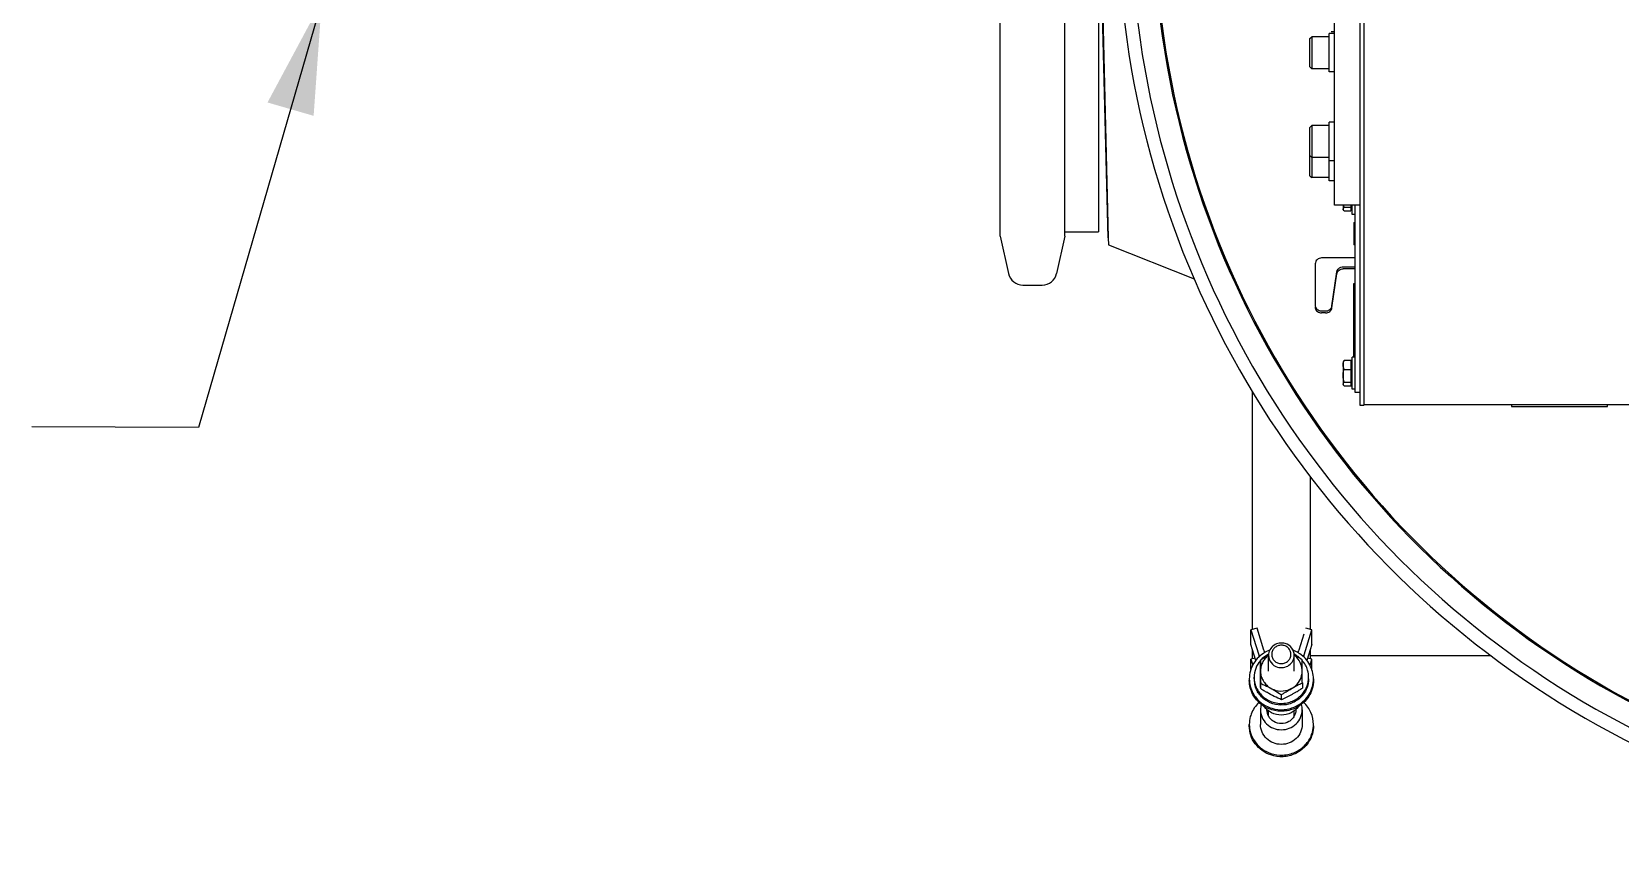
# Model space of a CAD drawing. Header units: millimetres. Extents: x 11802 to 19889, y -472 to 9054.
# Drawn here: x 16041.5 to 16536.9, y 3013.4 to 3266.4 of the extents above; entities that cross this region are included whole.
import ezdxf

# ---------------------------------------------------------------- set-up
doc = ezdxf.new("R2010")
doc.units = ezdxf.units.MM
doc.header["$LTSCALE"] = 307.34
doc.layers.get('0').update_dxf_attribs({"linetype": 'CONTINUOUS'})
doc.styles.get("Standard").update_dxf_attribs({"font": 'calibri.ttf'})
doc.dimstyles.get("Standard").update_dxf_attribs({"dimtxt": 35, "dimasz": 35, "dimexe": 1.5, "dimexo": 1, "dimtad": 1, "dimdsep": 46, "dimtxsty": 'Standard', "dimblk": '_FILLED', "dimblk1": '_FILLED', "dimblk2": '_FILLED', "dimcen": 0.09, "dimazin": 2, "dimtol": 1, "dimtp": 0.01, "dimtm": 0.01, "dimtfac": 1, "dimtofl": 0, "dimtmove": 0, "dimatfit": 3, "dimldrblk": '_FILLED', "dimfxl": 1, "dimtolj": 1, "dimarcsym": 0})

# ---------------------------------------------------------------- blocks, each defined once
blk = doc.blocks.new('_FILLED')
at = {"color": 0, "linetype": 'ByBlock'}
blk.add_solid([(0, 0), (-1, 0.214), (-1, -0.214)], dxfattribs=at)

msp = doc.modelspace()

# ---------------------------------------------------------------- linework, layer by layer
at = {"color": 0, "linetype": 'Continuous'}
for p, q in [((16455.8102, 3149.87251), (16455.8102, 3565.87251)), ((16457.0102, 3551.59221), (16457.0102, 3150.06109)), ((16447.8102, 3212.37251), (16447.8102, 3539.37251)), ((16343.59834, 3202.68002), (16343.59834, 3282.271)), ((16363.7236, 3202.68002), (16363.7236, 3275.87339)), ((16374.21097, 3275.87339), (16374.21097, 3204.02107)), ((16377.26257, 3202.15763), (16375.31549, 3275.87339)), ((16375.47049, 3275.87339), (16377.27921, 3202.15798)), ((16440.1102, 3264.24288), (16440.7102, 3264.84288)), ((16440.7102, 3264.84288), (16440.7102, 3254.84288)), ((16446.1102, 3264.84288), (16440.7102, 3264.84288)), ((16446.1102, 3253.84288), (16446.1102, 3265.84288)), ((16447.8102, 3265.84288), (16446.1102, 3265.84288)), ((16447.8102, 3266.37251), (16446.8102, 3266.37251)), ((16440.1102, 3255.44288), (16440.1102, 3264.24288)), ((16440.1102, 3255.44288), (16440.7102, 3254.84288)), ((16446.1102, 3254.84288), (16440.7102, 3254.84288)), ((16447.8102, 3253.84288), (16446.1102, 3253.84288)), ((16440.1102, 3236.55454), (16440.7102, 3237.15454)), ((16440.1102, 3227.75455), (16440.1102, 3236.55454)), ((16440.7102, 3237.15454), (16440.7102, 3220.90716)), ((16446.1102, 3237.15454), (16440.7102, 3237.15454)), ((16446.1102, 3219.90716), (16446.1102, 3238.15454)), ((16447.8102, 3238.15454), (16446.1102, 3238.15454)), ((16440.1102, 3227.75454), (16440.7102, 3227.15454)), ((16440.1102, 3221.50716), (16440.1102, 3227.71312)), ((16446.1102, 3227.15454), (16440.7102, 3227.15454)), ((16447.8102, 3226.15454), (16446.1102, 3226.15454)), ((16440.1102, 3221.50716), (16440.7102, 3220.90716)), ((16446.1102, 3220.90716), (16440.7102, 3220.90716)), ((16447.8102, 3219.90716), (16446.1102, 3219.90716)), ((16455.8102, 3212.37251), (16447.8102, 3212.37251)), ((16450.5102, 3212.37251), (16450.5102, 3210.94923)), ((16450.5102, 3210.94923), (16450.5956, 3210.80131)), ((16450.82281, 3211.66075), (16452.9102, 3211.66075)), ((16450.82281, 3210.52156), (16452.9102, 3210.52156)), ((16452.9102, 3212.37251), (16452.9102, 3210.52156)), ((16453.1602, 3211.50923), (16453.1602, 3212.1603)), ((16453.3102, 3209.44923), (16453.3102, 3212.37251)), ((16454.3102, 3153.94923), (16454.3102, 3212.44923)), ((16454.3102, 3209.44923), (16453.3102, 3209.44923)), ((16453.8102, 3206.94923), (16453.8102, 3199.94923)), ((16453.8102, 3206.94923), (16454.3102, 3206.94923)), ((16343.59834, 3202.68002), (16346.16015, 3191.03544)), ((16363.7236, 3202.68002), (16361.16179, 3191.03544)), ((16363.7236, 3204.02107), (16374.21097, 3204.02107)), ((16377.27921, 3202.15798), (16377.31774, 3199.98368)), ((16377.31775, 3199.98361), (16404.02897, 3189.37052)), ((16454.3102, 3195.8586), (16443.8102, 3195.8586)), ((16454.3102, 3199.94923), (16453.8102, 3199.94923)), ((16441.8102, 3194.02291), (16441.8102, 3181.17312)), ((16447.04163, 3180.93051), (16448.57878, 3191.512)), ((16447.04163, 3180.33509), (16448.57878, 3190.91658)), ((16450.56124, 3193.10507), (16454.3102, 3193.10507)), ((16454.3102, 3192.50965), (16450.56124, 3192.50965)), ((16350.65271, 3187.4238), (16356.66923, 3187.4238)), ((16453.8102, 3164.94923), (16453.8102, 3187.94923)), ((16453.8102, 3187.94923), (16454.3102, 3187.94923)), ((16454.3102, 3183.94923), (16453.8102, 3183.94923)), ((16443.8102, 3179.33744), (16445.05917, 3179.33744)), ((16445.05917, 3178.74202), (16443.8102, 3178.74202)), ((16450.5102, 3163.44923), (16450.5956, 3163.59715)), ((16450.5102, 3163.44923), (16450.5102, 3156.44923)), ((16453.3102, 3163.8769), (16450.82281, 3163.8769)), ((16450.82281, 3161.08842), (16452.9102, 3161.08842)), ((16452.9102, 3163.8769), (16452.9102, 3156.02156)), ((16453.0977, 3160.77795), (16453.0977, 3162.88923)), ((16453.1602, 3157.00923), (16453.1602, 3160.77795)), ((16453.3102, 3154.94923), (16453.3102, 3164.94923)), ((16454.3102, 3164.94923), (16453.3102, 3164.94923)), ((16450.5102, 3156.44923), (16450.5956, 3156.30131)), ((16450.82281, 3157.16075), (16452.9102, 3157.16075)), ((16450.82281, 3156.02156), (16453.3102, 3156.02156)), ((16422.19866, 3080.02448), (16422.19866, 3154.21295)), ((16454.3102, 3154.94923), (16453.3102, 3154.94923)), ((16455.8102, 3153.94923), (16454.3102, 3153.94923)), ((16457.0102, 3149.87251), (16455.8102, 3149.87251)), ((16457.0102, 3149.87252), (16457.0102, 3150.05923)), ((16571.0102, 3150.05923), (16457.0102, 3150.05923)), ((16503.0102, 3150.05923), (16503.0102, 3149.55923)), ((16503.0102, 3149.55923), (16533.0102, 3149.55923)), ((16533.0102, 3149.55923), (16533.0102, 3150.05923)), ((16440.30126, 3080.02448), (16440.30126, 3127.59541)), ((16423.65951, 3080.44452), (16421.74386, 3079.89371)), ((16421.74386, 3075.32914), (16421.74386, 3079.89371)), ((16421.74386, 3079.89371), (16424.18275, 3072.10193)), ((16425.79598, 3073.61891), (16423.65951, 3080.44452)), ((16438.24996, 3078.55815), (16436.70394, 3073.61891)), ((16438.31718, 3072.10193), (16440.75606, 3079.89371)), ((16440.75606, 3079.89371), (16438.84041, 3080.44452)), ((16440.75606, 3075.32914), (16440.75606, 3079.89371)), ((16423.27965, 3070.42258), (16421.74386, 3075.32914)), ((16422.19866, 3070.89534), (16422.19866, 3073.87614)), ((16424.18275, 3072.10193), (16424.18275, 3071.41652)), ((16427.25221, 3072.05098), (16427.22656, 3072.03572)), ((16427.24996, 3067.02357), (16427.24996, 3071.99636)), ((16435.27621, 3072.05554), (16435.24722, 3072.07192)), ((16435.24996, 3067.0253), (16435.24996, 3071.99636)), ((16435.28183, 3072.05237), (16435.27621, 3072.05554)), ((16438.31718, 3071.41682), (16438.31718, 3072.10193)), ((16440.75606, 3075.32914), (16439.22022, 3070.42242)), ((16440.30126, 3070.89534), (16440.30126, 3073.87614)), ((16440.30126, 3071.97267), (16496.53943, 3071.97267)), ((16423.05464, 3071.14146), (16421.74386, 3070.76457)), ((16421.74386, 3067.60564), (16421.74386, 3070.76457)), ((16421.74386, 3070.76457), (16422.31585, 3068.93718)), ((16424.70375, 3068.83464), (16424.70375, 3070.34276)), ((16440.75606, 3070.76457), (16439.44529, 3071.14146)), ((16440.18405, 3068.93708), (16440.75606, 3070.76457)), ((16440.75606, 3067.60576), (16440.75606, 3070.76457)), ((16421.24996, 3064.63599), (16421.24996, 3064.151)), ((16422.74996, 3064.63599), (16422.74996, 3065.1495)), ((16424.79719, 3061.64156), (16424.79719, 3063.24918)), ((16437.79618, 3063.4043), (16437.79618, 3061.79668)), ((16439.74996, 3064.63599), (16439.74996, 3065.1495)), ((16441.24996, 3064.63599), (16441.24996, 3064.151)), ((16431.34341, 3058.12258), (16431.34341, 3059.7302)), ((16424.74996, 3055.02186), (16424.74996, 3050.45729)), ((16427.24996, 3053.04813), (16427.24996, 3054.67835)), ((16435.24996, 3053.0484), (16435.24996, 3054.67835)), ((16437.74996, 3055.02186), (16437.74996, 3050.45729)), ((16421.24996, 3049.9723), (16421.24996, 3050.45729)), ((16441.24996, 3049.9723), (16441.24996, 3050.45729))]:
    msp.add_line(p, q, dxfattribs=at)
for centre, radius, start, end in [((16671.71097, 3305.02107), 291.6, 185.343183, 300.1630563), ((16671.71097, 3305.02107), 287.5, 185.4894734, 300.6414256), ((16671.71097, 3305.02107), 280.49174, 185.5554893, 301.4929297), ((16671.71097, 3305.02107), 280.1, 185.5632839, 301.541825), ((16453.0977, 3211.32173), 0.1875, 90, 180), ((16350.65271, 3192.0238), 4.6, 192.4074185, 270), ((16356.66923, 3192.0238), 4.6, 270, 347.5925814), ((16443.81207, 3181.51654), 2.17911, 256.1689139, 269.9510244), ((16453.0977, 3163.07673), 0.1875, 180, 270), ((16453.0977, 3156.82173), 0.1875, 90, 180), ((16421.72786, 3068.43055), 4.41651, 49.4937124, 56.2310708), ((16421.84899, 3068.44257), 6.28102, 45.6229425, 46.1951584), ((16431.15651, 3064.07002), 10.13339, 116.5356778, 118.9605108), ((16431.19637, 3063.98685), 10.22561, 110.6016877, 116.5272473), ((16431.11881, 3066.8294), 6.45463, 126.8252092, 127.3608443), ((16431.31023, 3064.00361), 10.20757, 61.0572655, 69.398075), ((16431.33687, 3064.68193), 8.59796, 59.0255254, 63.0619319), ((16431.39226, 3066.8441), 6.43618, 48.8782437, 53.175894), ((16411.77205, 3030.48907), 47.75162, 60.178129, 60.5058542), ((16409.41473, 3026.40722), 52.46525, 58.9360014, 60.1614945), ((16431.43314, 3066.89079), 6.37412, 43.6706122, 48.8790484), ((16431.38324, 3064.75815), 8.50874, 51.6468989, 59.0291257), ((16431.36446, 3064.10675), 10.09107, 58.6222171, 61.04328), ((16440.65094, 3068.44257), 6.28102, 133.8048417, 134.3784512), ((16431.39016, 3064.14922), 10.04143, 56.1655634, 58.6212551), ((16440.77207, 3068.43055), 4.41651, 123.7689304, 130.5053416), ((16402.54113, 3015.0241), 65.76267, 57.6781744, 58.9236007), ((16431.46165, 3064.85916), 8.38087, 45.3170561, 51.6387363), ((16431.87938, 3065.14245), 7.87058, 0.0502545, 16.0457982), ((16430.62054, 3064.64304), 7.87058, 180.0502541, 196.0457982), ((16460.79281, 3118.56023), 67.34552, 237.6905592, 238.661944), ((16431.3491, 3067.39158), 6.50744, 299.6479656, 309.9205379), ((16431.411, 3067.3127), 6.40722, 309.9487261, 312.5502202), ((16400.34511, 3118.05085), 67.58043, 302.5571946, 303.6535885), ((16431.74906, 3065.21184), 8.012, 331.9354847, 334.5003055), ((16431.78712, 3064.68018), 7.96983, 334.5005772, 337.0704603), ((16431.93499, 3065.14983), 7.81498, 356.236456, 359.996515), ((16432.0652, 3064.63586), 9.18475, 356.9792163, 0.0024865), ((16430.76952, 3055.01631), 6.01956, 163.9271094, 179.9471466), ((16454.46047, 3108.16164), 55.17058, 238.6623225, 239.8285307), ((16407.63197, 3106.64135), 54.04252, 301.2100807, 302.55524), ((16431.73041, 3055.01631), 6.01956, 0.0528471, 16.0722557), ((16430.87098, 3055.02184), 4.12102, 179.0248668, 179.9998118), ((16431.62895, 3055.02184), 4.12102, 0.0001882, 0.9751332), ((16430.43819, 3050.45715), 9.18822, 179.9981303, 183.0212399), ((16430.42614, 3050.45662), 9.17615, 183.0219526, 183.1899244)]:
    msp.add_arc(centre, radius, start, end, dxfattribs=at)
for points in [[(16450.5102, 3211.09115), (16450.5102, 3211.27853), (16450.63103, 3211.45826), (16450.75879, 3211.59533)], [(16450.82281, 3211.66075), (16450.75314, 3211.89531), (16450.69196, 3212.1327), (16450.6428, 3212.37241)], [(16448.57878, 3191.512), (16448.62092, 3191.80206), (16448.74509, 3192.088), (16448.92239, 3192.3214)], [(16449.12519, 3192.54709), (16449.49811, 3192.90016), (16450.04769, 3193.10507), (16450.56124, 3193.10507)], [(16441.8102, 3181.17312), (16441.8102, 3180.77589), (16441.96902, 3180.36029), (16442.22374, 3180.05548)], [(16446.69878, 3180.12212), (16446.81576, 3180.27633), (16446.90911, 3180.45167), (16446.97079, 3180.63513)], [(16442.22374, 3180.05548), (16442.4914, 3179.73518), (16442.88581, 3179.50042), (16443.29113, 3179.40062)], [(16445.69432, 3179.4331), (16446.08254, 3179.55203), (16446.4534, 3179.79864), (16446.69878, 3180.12212)], [(16450.5102, 3162.48266), (16450.5102, 3162.9023), (16450.60945, 3163.32462), (16450.75878, 3163.71678)], [(16450.60821, 3161.72168), (16450.54587, 3161.96972), (16450.5102, 3162.22691), (16450.5102, 3162.48266)], [(16450.5102, 3159.12458), (16450.5102, 3159.71048), (16450.60622, 3160.29899), (16450.75923, 3160.86455)], [(16450.82281, 3161.08842), (16450.73679, 3161.29403), (16450.66253, 3161.50552), (16450.60821, 3161.72168)], [(16450.82281, 3157.16075), (16450.63407, 3157.79616), (16450.5102, 3158.46173), (16450.5102, 3159.12458)], [(16450.5102, 3156.59115), (16450.5102, 3156.77853), (16450.63103, 3156.95826), (16450.75879, 3157.09533)]]:
    msp.add_open_spline(points, degree=3, dxfattribs=at)
for points, knots in [([(16450.59569, 3210.80131), (16450.5694, 3210.84687), (16450.52651, 3210.94009), (16450.5102, 3211.04214), (16450.5102, 3211.09115)], [0, 0, 0, 0, 0.517650378, 1, 1, 1, 1]), ([(16450.82281, 3210.52156), (16450.77769, 3210.56562), (16450.69503, 3210.65342), (16450.62434, 3210.75166), (16450.59569, 3210.80131)], [0, 0, 0, 0, 0.523840817, 1, 1, 1, 1]), ([(16450.75879, 3211.59533), (16450.76909, 3211.60638), (16450.79018, 3211.62843), (16450.81179, 3211.64998), (16450.82281, 3211.66075)], [0, 0, 0, 0, 0.495110311, 1, 1, 1, 1]), ([(16443.8102, 3195.8586), (16443.30588, 3195.8586), (16442.27896, 3195.50525), (16441.8102, 3194.49761), (16441.8102, 3194.02291)], [0, 0, 0, 0, 0.51513348, 1, 1, 1, 1]), ([(16448.57878, 3190.91658), (16448.64196, 3191.35153), (16449.15838, 3192.21196), (16450.09669, 3192.50965), (16450.56124, 3192.50965)], [0, 0, 0, 0, 0.486151662, 1, 1, 1, 1]), ([(16448.92239, 3192.3214), (16448.95291, 3192.36158), (16449.01755, 3192.43964), (16449.08832, 3192.51219), (16449.12519, 3192.54709)], [0, 0, 0, 0, 0.498503188, 1, 1, 1, 1]), ([(16441.8102, 3180.5777), (16441.8102, 3180.53695), (16441.81325, 3180.45525), (16441.82224, 3180.37399), (16441.82821, 3180.33352)], [0, 0, 0, 0, 0.499047398, 1, 1, 1, 1]), ([(16446.97079, 3180.63513), (16446.987, 3180.68335), (16447.01512, 3180.78088), (16447.03437, 3180.88055), (16447.04163, 3180.93051)], [0, 0, 0, 0, 0.501946059, 1, 1, 1, 1]), ([(16441.82821, 3180.33352), (16441.89223, 3179.89887), (16442.40808, 3179.03925), (16443.34603, 3178.74202), (16443.8102, 3178.74202)], [0, 0, 0, 0, 0.486254299, 1, 1, 1, 1]), ([(16445.05917, 3178.74202), (16445.52373, 3178.74202), (16446.46204, 3179.03972), (16446.97844, 3179.90015), (16447.04163, 3180.33509)], [0, 0, 0, 0, 0.513858298, 1, 1, 1, 1]), ([(16445.05917, 3179.33744), (16445.11411, 3179.33744), (16445.22421, 3179.34177), (16445.33365, 3179.35451), (16445.38812, 3179.36294)], [0, 0, 0, 0, 0.499134373, 1, 1, 1, 1]), ([(16445.38812, 3179.36294), (16445.43993, 3179.37096), (16445.54293, 3179.3907), (16445.64426, 3179.41777), (16445.69432, 3179.4331)], [0, 0, 0, 0, 0.500291173, 1, 1, 1, 1]), ([(16450.82281, 3163.8769), (16450.77769, 3163.83284), (16450.69503, 3163.74504), (16450.62435, 3163.6468), (16450.5957, 3163.59715)], [0, 0, 0, 0, 0.523840444, 1, 1, 1, 1]), ([(16450.75878, 3163.71678), (16450.769, 3163.7436), (16450.78992, 3163.79715), (16450.8117, 3163.85035), (16450.82281, 3163.8769)], [0, 0, 0, 0, 0.499243855, 1, 1, 1, 1]), ([(16450.75923, 3160.86455), (16450.76936, 3160.90199), (16450.79011, 3160.97674), (16450.81177, 3161.05124), (16450.82281, 3161.08842)], [0, 0, 0, 0, 0.499987449, 1, 1, 1, 1]), ([(16450.59569, 3156.30131), (16450.5694, 3156.34687), (16450.52651, 3156.44009), (16450.5102, 3156.54214), (16450.5102, 3156.59115)], [0, 0, 0, 0, 0.517650378, 1, 1, 1, 1]), ([(16450.82281, 3156.02156), (16450.77769, 3156.06562), (16450.69503, 3156.15342), (16450.62434, 3156.25166), (16450.59569, 3156.30131)], [0, 0, 0, 0, 0.523840817, 1, 1, 1, 1]), ([(16450.75879, 3157.09533), (16450.76909, 3157.10638), (16450.79018, 3157.12843), (16450.81179, 3157.14998), (16450.82281, 3157.16075)], [0, 0, 0, 0, 0.495110311, 1, 1, 1, 1]), ([(16426.24986, 3072.93627), (16425.50003, 3072.5213), (16424.10702, 3071.50046), (16422.49669, 3069.49379), (16421.48121, 3067.15322), (16421.24994, 3065.47036), (16421.24997, 3064.63572)], [0, 0, 0, 0, 0.253652001, 0.504520974, 0.752965515, 1, 1, 1, 1]), ([(16427.22652, 3072.03586), (16426.58419, 3071.65475), (16425.7409, 3071.12648), (16424.91009, 3070.57952), (16424.70375, 3070.44227)], [0, 0, 0, 0, 0.750859912, 1, 1, 1, 1]), ([(16427.20193, 3071.95973), (16426.80956, 3071.66016), (16426.09437, 3070.97111), (16425.29742, 3069.72271), (16424.82274, 3068.32953), (16424.69789, 3066.86829), (16424.92967, 3065.41922), (16425.50522, 3064.06179), (16426.3914, 3062.87049), (16427.15513, 3062.2314), (16427.56852, 3061.9589)], [0, 0, 0, 0, 0.126374088, 0.251538608, 0.375748632, 0.499470445, 0.623281052, 0.747737353, 0.873250796, 1, 1, 1, 1]), ([(16427.26739, 3072.3467), (16427.04768, 3072.23502), (16426.19433, 3071.75452), (16425.42443, 3071.12539), (16424.92383, 3070.59071)], [0, 0, 0, 0, 0.251775588, 1, 1, 1, 1]), ([(16426.19673, 3072.97559), (16426.15037, 3073.02006), (16425.97778, 3073.20693), (16425.85271, 3073.43768), (16425.79598, 3073.61891)], [0, 0, 0, 0, 0.252773297, 1, 1, 1, 1]), ([(16432.44489, 3075.65507), (16431.8521, 3075.83292), (16430.57169, 3075.91911), (16428.80902, 3075.20988), (16427.55433, 3073.80921), (16427.24995, 3072.59107), (16427.24998, 3071.99636)], [0, 0, 0, 0, 0.254378198, 0.507236928, 0.755564042, 1, 1, 1, 1]), ([(16427.24998, 3071.99636), (16427.25004, 3071.19659), (16427.81757, 3069.53577), (16429.27021, 3068.57311), (16430.05504, 3068.33765)], [0, 0, 0, 0, 0.493944662, 1, 1, 1, 1]), ([(16432.14616, 3075.02568), (16431.77259, 3075.13775), (16430.97606, 3075.21991), (16429.83069, 3074.8988), (16428.89428, 3074.18082), (16428.31378, 3073.16867), (16428.18352, 3072.01665), (16428.52651, 3070.90652), (16429.28294, 3070.01213), (16429.98352, 3069.64869), (16430.35377, 3069.53761)], [0, 0, 0, 0, 0.127586147, 0.254804321, 0.380377085, 0.503946771, 0.626339475, 0.749101462, 0.873549517, 1, 1, 1, 1]), ([(16430.05504, 3068.33765), (16430.64783, 3068.1598), (16431.92823, 3068.07361), (16433.6909, 3068.78284), (16434.9456, 3070.18351), (16435.24998, 3071.40165), (16435.24994, 3071.99636)], [0, 0, 0, 0, 0.254378198, 0.507236928, 0.755564042, 1, 1, 1, 1]), ([(16430.35377, 3069.53761), (16430.72734, 3069.42554), (16431.52387, 3069.34338), (16432.66924, 3069.66449), (16433.60565, 3070.38247), (16434.18615, 3071.39462), (16434.31641, 3072.54664), (16433.97342, 3073.65677), (16433.21698, 3074.55116), (16432.5164, 3074.9146), (16432.14616, 3075.02568)], [0, 0, 0, 0, 0.127586147, 0.254804321, 0.380377085, 0.503946771, 0.626339475, 0.749101462, 0.873549517, 1, 1, 1, 1]), ([(16435.24994, 3071.99636), (16435.24989, 3072.79613), (16434.68236, 3074.45695), (16433.22971, 3075.41961), (16432.44489, 3075.65507)], [0, 0, 0, 0, 0.493944662, 1, 1, 1, 1]), ([(16436.70394, 3073.61891), (16436.64721, 3073.43768), (16436.52215, 3073.20693), (16436.34956, 3073.02006), (16436.30319, 3072.97559)], [0, 0, 0, 0, 0.747226703, 1, 1, 1, 1]), ([(16440.11845, 3069.06456), (16439.74787, 3069.74628), (16438.83008, 3071.02901), (16437.6322, 3072.05373), (16436.98118, 3072.49013)], [0, 0, 0, 0, 0.497488981, 1, 1, 1, 1]), ([(16424.70205, 3070.3441), (16424.08489, 3069.62947), (16423.09461, 3067.97989), (16422.74998, 3066.0849), (16422.74997, 3065.14955)], [0, 0, 0, 0, 0.502364253, 1, 1, 1, 1]), ([(16424.70375, 3070.44227), (16424.7116, 3069.88966), (16424.74509, 3067.492), (16424.77512, 3065.09428), (16424.79719, 3063.24918)], [0, 0, 0, 0, 0.230478061, 1, 1, 1, 1]), ([(16424.79719, 3061.64156), (16424.78933, 3062.19424), (16424.75585, 3064.5919), (16424.72582, 3066.98961), (16424.70375, 3068.83464)], [0, 0, 0, 0, 0.230509326, 1, 1, 1, 1]), ([(16435.74379, 3062.59259), (16436.34035, 3063.14022), (16437.32788, 3064.47301), (16437.90784, 3066.87719), (16437.49569, 3069.31387), (16436.60133, 3070.7079), (16436.04368, 3071.2922)], [0, 0, 0, 0, 0.251762382, 0.500463913, 0.748891918, 1, 1, 1, 1]), ([(16437.79618, 3063.4043), (16437.78861, 3064.03756), (16437.75956, 3066.43529), (16437.72781, 3068.83298), (16437.70274, 3070.59739)], [0, 0, 0, 0, 0.264108696, 1, 1, 1, 1]), ([(16439.44333, 3067.31793), (16439.27768, 3067.89292), (16438.81154, 3069.01291), (16438.10709, 3069.99996), (16437.70519, 3070.4496)], [0, 0, 0, 0, 0.498046308, 1, 1, 1, 1]), ([(16441.24996, 3064.63625), (16441.24992, 3065.40211), (16441.05606, 3066.94361), (16440.486, 3068.38842), (16440.11845, 3069.06456)], [0, 0, 0, 0, 0.498787307, 1, 1, 1, 1]), ([(16421.24997, 3064.63572), (16421.25, 3063.86987), (16421.44387, 3062.32837), (16422.01392, 3060.88355), (16422.38147, 3060.20742)], [0, 0, 0, 0, 0.498787307, 1, 1, 1, 1]), ([(16422.38147, 3059.72243), (16422.01392, 3060.39856), (16421.44387, 3061.84338), (16421.25, 3063.38488), (16421.24997, 3064.15074)], [0, 0, 0, 0, 0.501212691, 1, 1, 1, 1]), ([(16422.74997, 3065.14955), (16422.74997, 3064.5259), (16422.90135, 3063.2707), (16423.56963, 3061.49371), (16424.64279, 3059.91024), (16426.06296, 3058.60474), (16427.75449, 3057.64451), (16429.62865, 3057.0791), (16431.58631, 3056.93697), (16432.88434, 3057.1304), (16433.51241, 3057.29663)], [0, 0, 0, 0, 0.122042775, 0.244630833, 0.368190179, 0.492937525, 0.618840907, 0.74563088, 0.87286016, 1, 1, 1, 1]), ([(16433.51241, 3056.78311), (16432.44392, 3056.50033), (16430.18275, 3056.3395), (16427.49086, 3057.19259), (16425.66412, 3058.42606), (16424.50696, 3059.59008), (16423.60913, 3060.94822), (16423.20481, 3061.95309), (16423.05659, 3062.46756)], [0, 0, 0, 0, 0.252803253, 0.504643014, 0.629954995, 0.754251283, 0.877541577, 1, 1, 1, 1]), ([(16424.79719, 3063.24918), (16425.03666, 3063.14307), (16426.01925, 3062.70008), (16426.98813, 3062.22625), (16427.71037, 3061.84664)], [0, 0, 0, 0, 0.243008455, 1, 1, 1, 1]), ([(16427.56852, 3061.9589), (16427.87311, 3061.75812), (16428.30351, 3061.52371), (16428.75432, 3061.33922), (16428.86863, 3061.29606)], [0, 0, 0, 0, 0.749097394, 1, 1, 1, 1]), ([(16427.71037, 3061.84664), (16427.79129, 3061.80411), (16428.11599, 3061.63214), (16428.43852, 3061.45607), (16428.67958, 3061.32162)], [0, 0, 0, 0, 0.248784558, 1, 1, 1, 1]), ([(16428.86863, 3061.29606), (16429.78303, 3060.95081), (16431.78542, 3060.66281), (16433.72119, 3061.25385), (16434.56813, 3061.73609)], [0, 0, 0, 0, 0.500718326, 1, 1, 1, 1]), ([(16431.34341, 3059.7302), (16431.6064, 3059.90514), (16432.6646, 3060.5999), (16433.74417, 3061.26278), (16434.56979, 3061.73288)], [0, 0, 0, 0, 0.249506889, 1, 1, 1, 1]), ([(16434.56979, 3061.73288), (16434.71867, 3061.81764), (16435.30766, 3062.14853), (16435.90434, 3062.4657), (16436.35333, 3062.69519)], [0, 0, 0, 0, 0.253590712, 1, 1, 1, 1]), ([(16435.87055, 3056.13605), (16436.6333, 3056.51693), (16438.06171, 3057.47108), (16439.75419, 3059.39041), (16440.87724, 3061.66497), (16441.19347, 3063.32354), (16441.23719, 3064.15184)], [0, 0, 0, 0, 0.253714127, 0.504697106, 0.753161368, 1, 1, 1, 1]), ([(16441.24996, 3064.15094), (16441.24995, 3063.28196), (16440.99887, 3061.52873), (16439.89891, 3059.10653), (16438.16241, 3057.06026), (16436.66994, 3056.05024), (16435.87055, 3055.65106)], [0, 0, 0, 0, 0.246853095, 0.495226664, 0.746178179, 1, 1, 1, 1]), ([(16436.35333, 3062.69519), (16436.47443, 3062.75709), (16436.95266, 3062.99896), (16437.43476, 3063.23314), (16437.79618, 3063.4043)], [0, 0, 0, 0, 0.253779401, 1, 1, 1, 1]), ([(16438.98059, 3061.76263), (16439.19513, 3062.21245), (16439.53993, 3063.15275), (16439.70052, 3064.14145), (16439.73311, 3064.63687)], [0, 0, 0, 0, 0.500943975, 1, 1, 1, 1]), ([(16439.74996, 3064.63584), (16439.74994, 3064.11348), (16439.64429, 3063.06445), (16439.33136, 3062.05776), (16439.12722, 3061.57514)], [0, 0, 0, 0, 0.49920804, 1, 1, 1, 1]), ([(16424.25355, 3057.30529), (16423.71388, 3056.79882), (16422.75035, 3055.66447), (16422.07452, 3054.33767), (16421.82085, 3053.64932)], [0, 0, 0, 0, 0.502206582, 1, 1, 1, 1]), ([(16422.38147, 3060.20742), (16422.98708, 3059.09336), (16424.68476, 3057.07693), (16428.18682, 3055.25392), (16432.13884, 3054.8394), (16434.71069, 3055.55686), (16435.87055, 3056.13605)], [0, 0, 0, 0, 0.246086169, 0.496110469, 0.748398324, 1, 1, 1, 1]), ([(16435.87055, 3055.65106), (16434.71069, 3055.07187), (16432.13884, 3054.35442), (16428.18682, 3054.76894), (16424.68476, 3056.59195), (16422.98708, 3058.60837), (16422.38147, 3059.72243)], [0, 0, 0, 0, 0.251601672, 0.503889526, 0.753913828, 1, 1, 1, 1]), ([(16431.34341, 3058.12258), (16430.57364, 3058.46369), (16429.01121, 3059.19613), (16427.49561, 3060.02184), (16426.73232, 3060.46528)], [0, 0, 0, 0, 0.488174807, 1, 1, 1, 1]), ([(16428.67958, 3061.32162), (16429.35798, 3060.94325), (16430.24847, 3060.41604), (16431.12563, 3059.86783), (16431.34341, 3059.7302)], [0, 0, 0, 0, 0.750946006, 1, 1, 1, 1]), ([(16434.56979, 3059.79401), (16434.29877, 3059.63969), (16433.23963, 3059.05159), (16432.15635, 3058.50758), (16431.34341, 3058.12258)], [0, 0, 0, 0, 0.257458052, 1, 1, 1, 1]), ([(16433.51241, 3057.29663), (16434.62989, 3057.59238), (16436.75359, 3058.63023), (16438.28413, 3060.43923), (16438.819, 3061.44247)], [0, 0, 0, 0, 0.504151629, 1, 1, 1, 1]), ([(16438.98061, 3061.24915), (16438.72314, 3060.70932), (16438.08133, 3059.67969), (16436.80035, 3058.38069), (16435.25806, 3057.37829), (16434.10545, 3056.94007), (16433.51241, 3056.78311)], [0, 0, 0, 0, 0.246744973, 0.495703718, 0.746912143, 1, 1, 1, 1]), ([(16435.63559, 3060.42024), (16435.37085, 3060.25998), (16435.01632, 3060.04991), (16434.65895, 3059.84477), (16434.56979, 3059.79401)], [0, 0, 0, 0, 0.751028439, 1, 1, 1, 1]), ([(16441.24995, 3050.45732), (16441.24994, 3051.72265), (16440.7094, 3054.29622), (16439.17966, 3056.42957), (16438.24572, 3057.3059)], [0, 0, 0, 0, 0.496980792, 1, 1, 1, 1]), ([(16421.82085, 3053.64932), (16421.72677, 3053.39402), (16421.39634, 3052.36104), (16421.25, 3051.26937), (16421.24997, 3050.45744)], [0, 0, 0, 0, 0.250995146, 1, 1, 1, 1]), ([(16424.74996, 3055.02186), (16424.74996, 3054.21024), (16425.09364, 3052.5585), (16426.54977, 3050.48781), (16428.71213, 3049.11161), (16431.24999, 3048.63128), (16433.78784, 3049.11163), (16435.95016, 3050.48782), (16437.40628, 3052.5585), (16437.74996, 3054.21023), (16437.74996, 3055.02186)], [0, 0, 0, 0, 0.122539203, 0.246535048, 0.372561159, 0.500001546, 0.627441088, 0.7534653, 0.877459974, 1, 1, 1, 1]), ([(16431.24996, 3053.35655), (16430.21395, 3053.35655), (16428.1283, 3053.83794), (16426.49039, 3055.22608), (16425.89565, 3056.05431)], [0, 0, 0, 0, 0.503982192, 1, 1, 1, 1]), ([(16427.24906, 3053.04768), (16427.08687, 3053.34966), (16426.83541, 3053.99405), (16426.74996, 3054.68067), (16426.74996, 3055.02186)], [0, 0, 0, 0, 0.50116352, 1, 1, 1, 1]), ([(16435.25098, 3053.0479), (16435.06261, 3052.69711), (16434.58056, 3052.04178), (16433.29928, 3051.04062), (16431.25008, 3050.48743), (16429.20086, 3051.04053), (16427.91953, 3052.0416), (16427.43746, 3052.69691), (16427.24906, 3053.04768)], [0, 0, 0, 0, 0.12366857, 0.248766943, 0.500002095, 0.751235128, 0.876331926, 1, 1, 1, 1]), ([(16436.60563, 3056.0562), (16436.01099, 3055.22745), (16434.3728, 3053.83831), (16432.28636, 3053.35655), (16431.24996, 3053.35655)], [0, 0, 0, 0, 0.496015351, 1, 1, 1, 1]), ([(16435.74996, 3055.02186), (16435.74996, 3054.68072), (16435.66453, 3053.99418), (16435.41313, 3053.34985), (16435.25098, 3053.0479)], [0, 0, 0, 0, 0.498833911, 1, 1, 1, 1]), ([(16427.91952, 3040.93504), (16426.96035, 3041.25975), (16425.13735, 3042.19463), (16422.96749, 3044.33435), (16421.5712, 3047.00897), (16421.24995, 3048.99189), (16421.24997, 3049.97246)], [0, 0, 0, 0, 0.25432623, 0.505561992, 0.753729379, 1, 1, 1, 1]), ([(16421.2642, 3049.94601), (16421.31646, 3049.00842), (16421.71573, 3047.12961), (16423.13747, 3044.61837), (16425.25295, 3042.61361), (16427.00142, 3041.73083), (16427.91952, 3041.42002)], [0, 0, 0, 0, 0.246263642, 0.494541163, 0.745803898, 1, 1, 1, 1]), ([(16431.24996, 3044.22741), (16430.40588, 3044.22741), (16428.70981, 3044.54705), (16426.55038, 3045.92324), (16425.09347, 3047.99393), (16424.74996, 3049.64566), (16424.74996, 3050.45729)], [0, 0, 0, 0, 0.254880166, 0.506929896, 0.754920548, 1, 1, 1, 1]), ([(16427.91952, 3041.42002), (16429.15043, 3041.00333), (16431.79351, 3040.63668), (16435.02306, 3041.42575), (16437.27162, 3042.72838), (16438.72939, 3044.00277), (16439.89965, 3045.52534), (16440.46079, 3046.67292), (16440.67908, 3047.26525)], [0, 0, 0, 0, 0.25225546, 0.504092576, 0.629544992, 0.75401688, 0.877461883, 1, 1, 1, 1]), ([(16440.67908, 3046.78027), (16440.46079, 3046.18794), (16439.89965, 3045.04036), (16438.72939, 3043.51778), (16437.27162, 3042.24339), (16435.02306, 3040.94077), (16431.79351, 3040.15169), (16429.15043, 3040.51834), (16427.91952, 3040.93504)], [0, 0, 0, 0, 0.122538115, 0.245983117, 0.370455004, 0.495907419, 0.747744537, 1, 1, 1, 1]), ([(16437.74996, 3050.45729), (16437.74996, 3049.64566), (16437.40645, 3047.99393), (16435.94955, 3045.92324), (16433.79012, 3044.54705), (16432.09404, 3044.22741), (16431.24996, 3044.22741)], [0, 0, 0, 0, 0.245079452, 0.493070104, 0.745119834, 1, 1, 1, 1]), ([(16440.67908, 3047.26525), (16440.77316, 3047.52056), (16441.10359, 3048.55361), (16441.24995, 3049.64534), (16441.24995, 3050.45732)], [0, 0, 0, 0, 0.250988187, 1, 1, 1, 1]), ([(16441.24995, 3049.97214), (16441.24993, 3049.16022), (16441.10358, 3048.06855), (16440.77316, 3047.03556), (16440.67908, 3046.78027)], [0, 0, 0, 0, 0.749004855, 1, 1, 1, 1])]:
    msp.add_open_spline(points, degree=3, knots=knots, dxfattribs=at)

# ---------------------------------------------------------------- leaders
msp.add_leader([(16131.97757, 3275.87339), (16093.54337, 3143.03026), (16041.53611, 3143.19446)], dimstyle='Standard', override={"dimtad": 0}, dxfattribs=at)

doc.saveas('drawing.dxf')
